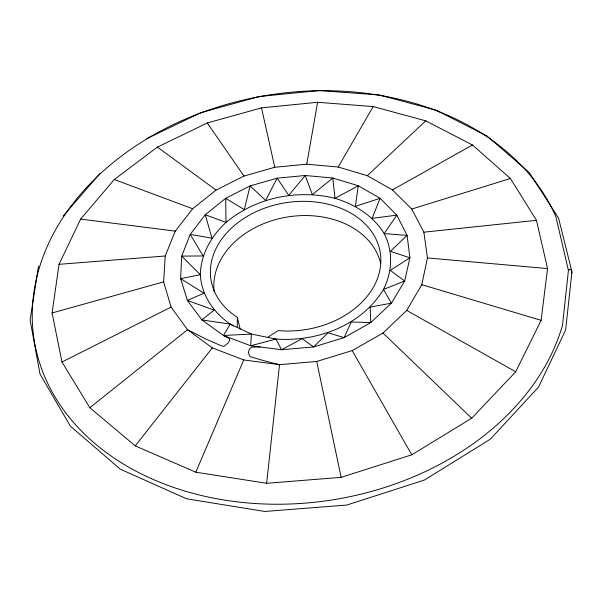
<?xml version="1.0" encoding="UTF-8"?>
<svg xmlns="http://www.w3.org/2000/svg" width="602" height="602" viewBox="0 0 602 602"><rect width="100%" height="100%" fill="white"/><g stroke="black" fill="none" stroke-linecap="round" stroke-linejoin="round"><path stroke-width="0.9" d="M237.233 327.383L237.399 317.367A85.717 64.226 -9.1 0 1 256.49 211.513A85.717 64.226 -9.1 0 1 380.095 251.621A85.717 64.226 -9.1 0 1 278.139 330.588L267.642 337.376M163.646 281.887L165.241 255.993L175.272 231.13L192.663 208.766L216.08 190.097L243.998 176.047L274.783 167.266L306.749 164.195L338.173 167.01L367.31 175.686L392.399 189.908L411.76 209.052L423.861 232.184L427.458 257.949L421.784 284.686L406.726 310.406L382.992 333.041L352.193 350.59L316.72 361.463L279.524 364.654L243.742 359.943L212.303 347.888L187.546 329.715L171.081 307.08L163.646 281.887L52.096 312.957L61.961 362.005L89.811 407.727L135.254 445.871L195.8 472.201L266.648 483.286L341.138 477.356L411.783 454.811L471.682 418.232L515.703 371.788L541.115 320.347L547.549 268.567L536.465 220.332L510.406 178.508L472.457 144.984L425.727 120.836L373.202 106.569L317.608 102.287L261.494 107.871L207.284 122.974L157.393 147.099L114.305 179.501L80.63 219.098L59.034 264.323L52.096 312.957M571.9 272.322L565.624 330.046L538.564 387.018L490.382 439.151L424.418 480.042L346.752 505.063L264.767 511.467L186.522 498.765L120.212 469.131L70.344 426.111L39.988 374.03L30.1 319.978L38.513 266.107M568.416 270.411L562.554 325.057A269.862 204.906 -9.1 0 1 156.738 480.975A269.862 204.906 -9.1 0 1 136.082 145.714A269.862 204.906 -9.1 0 1 555.872 216.615L568.416 270.411L569.673 269.124A6.118 3.853 -3.4 0 1 571.697 273.06M266.648 483.286L279.524 364.654L264.872 360.997L251.184 356.986L249.612 356.008L248.4 352.697L249.311 348.994L251.786 347.128L260.064 346.955M306.749 164.195L317.608 102.287M195.8 472.201L243.742 359.943M338.173 167.01L373.202 106.569M89.811 407.727L187.546 329.715L206.147 339.197L221.062 345.676L223.846 346.361L228.376 342.756L229.686 340.153L229.332 338.73L223.462 335.487L230.257 324.094C213.65 312.709 201.437 295.198 200.338 274.693C200.737 254.27 211.287 236.052 226.006 222.439C255.842 197.516 297.463 188.998 334.99 198.329C354.834 204.266 373.18 215.651 384.159 233.614C393.354 251.23 392.376 271.953 383.436 289.449C361.546 325.802 316.961 341.936 276.002 339.084L273.421 338.851M135.254 445.871L212.303 347.888M63.195 216.013L100.06 173.368M367.31 175.686L425.727 120.836M392.399 189.908L472.457 144.984M61.961 362.005L171.081 307.08M146.805 138.595L200.662 112.755M411.76 209.052L510.406 178.508M200.812 112.702L259.041 96.553L319.271 90.533M276.002 339.084L250.688 345.751L223.462 335.487L201.888 319.925L187.365 300.451L180.615 278.643L181.721 256.113L190.224 234.381L205.259 214.748L225.667 198.306L250.116 185.913L277.138 178.177L305.214 175.491L332.786 178.034L358.258 185.74L380.095 198.306L396.801 215.147L407.087 235.39L409.917 257.822L404.702 280.976L391.435 303.152L370.787 322.582L344.156 337.624L313.589 346.94L281.555 349.717L250.688 345.751L251.38 334.057L230.257 324.094L201.888 319.925L214.124 310.068L187.365 300.451L203.995 293.166L180.615 278.643L200.338 274.693L181.721 256.113L203.137 255.948L190.224 234.381L211.949 238.174L205.259 214.748L226.006 222.439L225.667 198.306L244.292 209.624L250.116 185.913L265.64 200.428L277.138 178.177L288.772 195.326L305.214 175.491L312.348 194.604L332.786 178.034L334.99 198.329L358.258 185.74L355.361 206.366L380.095 198.306L372.141 218.33L396.801 215.147L384.159 233.614L407.087 235.39L390.427 251.335L409.917 257.822L390.277 270.381L404.702 280.976L383.436 289.449L391.435 303.152L370.147 307.118L370.787 322.582L351.214 321.98L344.156 337.624L327.977 332.808L313.589 346.94L302.227 338.67L281.555 349.717L276.002 339.084L251.38 334.057L223.462 335.487M423.861 232.184L536.465 220.332M59.034 264.323L165.241 255.993M319.391 90.533L379.283 94.988L436.066 110.136L486.867 135.932M427.458 257.949L547.549 268.567M80.63 219.098L175.272 231.13M421.784 284.686L541.115 320.347M114.305 179.501L192.663 208.766M406.726 310.406L515.703 371.788M230.257 324.094L233.358 326.096M157.393 147.099L216.08 190.097M487.304 136.21L529.03 172.3M382.992 333.041L471.682 418.232M207.284 122.974L243.998 176.047M529.406 172.797L558.573 218.18L571.877 271.585M352.193 350.59L411.783 454.811M237.399 317.367L240.138 329.249M261.494 107.871L274.783 167.266M316.72 361.463L341.138 477.356M214.199 291.925A84.506 64.008 -9.1 0 1 286.386 217.172A84.506 64.008 -9.1 0 1 380.584 263.157"/></g></svg>
